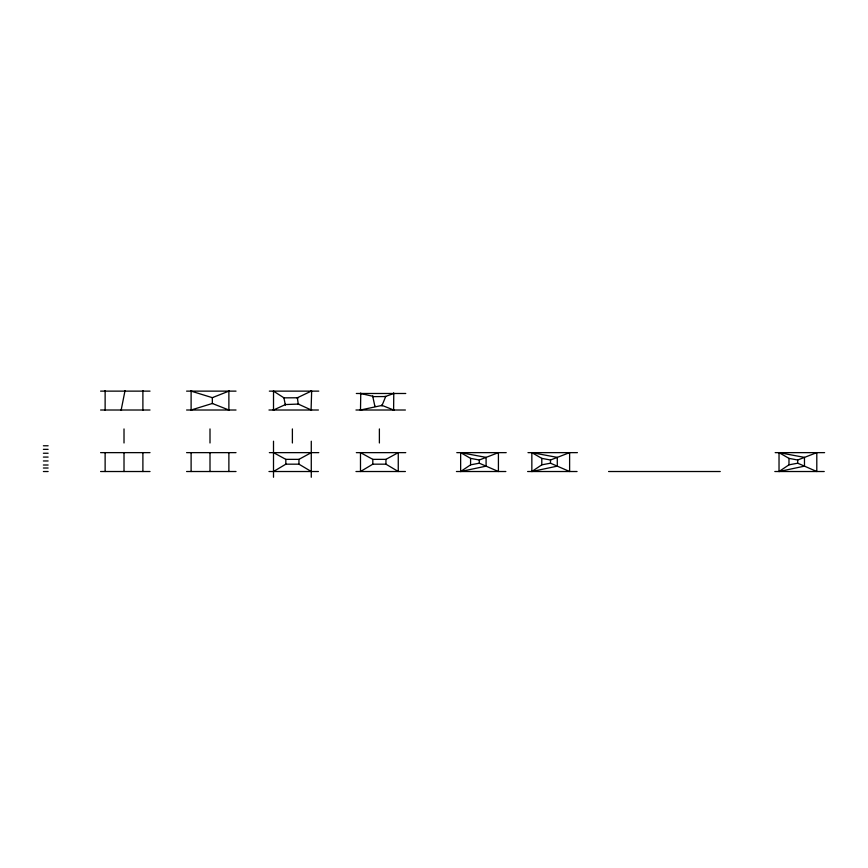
<?xml version="1.0" encoding="UTF-8"?>
<svg xmlns="http://www.w3.org/2000/svg" width="868" height="868" viewBox="0 0 868 868"><rect width="100%" height="100%" fill="white"/><g stroke="black" fill="none" stroke-linecap="round" stroke-linejoin="round"><path stroke-width="1.3" d="M273.735 410.228L273.474 409.685M283.912 397.783L285.279 404.64L273.507 410.011M297.8 397.859L297.702 398.141M297.8 397.772L283.945 397.848L273.507 391.132M374.922 406.474L372.73 396.242L360.491 393.486M360.491 410.011L382.061 405.399L385.631 396.719L385.066 396.383L385.587 396.719M121.487 410.13L120.891 409.891M372.882 395.927L372.622 396.622L385.338 396.546L393.681 393.486M385.359 396.578L385.674 396.611M125.252 391.142L124.786 391.425L125.014 390.795M375.486 406.332L374.868 406.387M381.974 405.085L382.018 405.725M360.665 410.271L360.524 409.707M311.493 391.403L311.037 390.839L311.655 391.132L311.07 410.304M381.877 405.692L382.397 405.464L381.779 405.378M393.779 393.117L393.605 410.38L393.746 409.674M228.848 390.784L228.935 391.479M273.301 409.718L273.539 410.336M285.073 404.271L285.366 404.911M360.339 409.729L360.502 410.358M124.981 391.49L124.862 390.763M125.187 391.251L124.634 391.012M121.173 410.011L124.927 391.132M142.84 409.674L142.829 410.38M228.653 390.904L229.109 391.349M297.279 397.555L297.485 398.141M311.059 390.839L311.449 391.468M142.949 410.347L142.97 409.718M191.22 410.38L191.123 409.685M105.05 409.674L105.267 410.358L105.234 409.718M191.123 391.446L191.275 390.806M311.265 410.304L311.59 409.804L311.243 410.39M229.152 391.392L229.261 390.806M229.109 409.783L228.848 410.358M298.245 404.282L298.473 403.674M142.851 390.752L143.101 391.446L142.96 390.763M360.459 393.855L360.828 393.312L360.361 393.833M105.071 390.763L105.093 391.501M228.935 409.653L228.696 410.325L228.707 409.696M284.954 404.575L285.594 404.445M460.648 471.519L470.586 464.836L479.299 463.197L498.416 471.519L498.416 452.64L479.299 460.007L470.586 458.369L460.648 452.64L460.648 471.519L486.091 466.149L486.091 457.382L460.648 452.64M531.845 471.519L541.795 464.836L550.496 463.197L569.614 471.519L569.614 452.64L550.496 460.007L541.795 458.369L531.845 452.64L531.845 471.519L557.289 466.149L557.289 457.382L531.845 452.64M779.03 471.519L788.979 464.836L797.681 463.197L816.799 471.519L816.799 452.64L797.681 460.007L788.979 458.369L779.03 452.64L779.03 471.519L804.473 466.149L804.473 457.382L779.03 452.64M298.342 403.631L298.581 403.978M105.234 391.49L105.223 390.795M273.529 390.806L273.507 410.325M273.507 471.519L285.832 464.174L298.95 464.174L311.276 471.519M372.817 464.174L360.491 471.519L360.491 452.64L372.817 459.356L385.945 459.356L398.26 452.64L398.26 471.519L385.945 464.174L372.817 464.174L372.817 459.356M191.112 390.752L190.949 391.435M273.507 452.64L285.832 459.356L298.95 459.356L311.276 452.64M311.341 409.674L310.983 410.249L311.482 409.739M297.203 397.837L311.276 391.132M297.952 403.956L298.581 403.88M212.334 397.663L228.881 391.132L228.881 410.011L212.334 403.479L191.112 410.011L191.112 391.132L212.334 397.663L212.334 403.479M297.388 397.783L298.234 404.054L311.276 410.011M298.266 404.076L285.279 404.564M100.59 391.132L150.023 391.132M186.587 391.132L236.02 391.132M269.34 391.132L318.773 391.132M356.325 393.486L405.757 393.486M212.02 397.663L212.649 397.663M212.02 403.479L212.649 403.479M100.59 410.011L150.023 410.011M186.587 410.011L236.02 410.011M268.971 410.011L318.404 410.011M355.967 410.011L405.399 410.011M43.4 445.772L48.12 445.772M43.4 449.353L48.12 449.353M100.59 452.64L150.023 452.64M186.587 452.64L236.02 452.64M269.34 452.64L318.773 452.64M356.325 452.64L405.757 452.64M456.785 452.64L506.218 452.64M527.983 452.64L577.415 452.64M775.167 452.64L824.6 452.64M43.4 453.248L48.12 453.248M43.4 457.078L48.12 457.078M43.4 460.962L48.12 460.962M43.4 465.009L48.12 465.009M43.4 468.015L48.12 468.015M43.4 471.519L48.12 471.519M100.59 471.519L150.023 471.519M186.587 471.519L236.02 471.519M268.971 471.519L318.404 471.519M355.967 471.519L405.399 471.519M456.427 471.519L505.849 471.519M527.625 471.519L577.057 471.519M608.577 471.519L720.245 471.519M774.809 471.519L824.242 471.519M393.877 409.783L393.486 410.282M382.061 405.399L393.681 410.011M121.498 410.021L120.891 410.021M360.762 393.215L360.491 410.325M191.134 410.347L190.96 409.685L190.906 410.325M797.681 460.007L797.681 463.197M788.979 458.369L788.979 464.836M550.496 460.007L550.496 463.197M541.795 458.369L541.795 464.836M479.299 460.007L479.299 463.197M470.586 458.369L470.586 464.836M385.945 459.356L385.945 464.174M379.381 428.933L379.381 442.984M311.276 441.215L311.276 477.248M298.95 459.356L298.95 464.174M292.386 428.933L292.386 442.984M285.832 459.356L285.832 464.174M273.507 441.215L273.507 477.248M228.881 452.64L228.881 471.519M210.002 428.933L210.002 442.984M210.002 452.64L210.002 471.519M191.492 390.806L191.492 391.446M191.112 452.64L191.112 471.519M142.894 391.132L142.894 410.011M142.894 452.64L142.894 471.519M124.015 428.933L124.015 442.984M124.015 452.64L124.015 471.519M105.126 391.132L105.126 410.011M105.126 452.64L105.126 471.519M360.263 393.551L360.263 393.551M104.963 409.978L104.963 409.946M104.919 391.088L104.919 391.088M142.678 391.088L142.678 391.088M393.302 393.454L394.05 393.551L393.302 393.41"/></g></svg>
